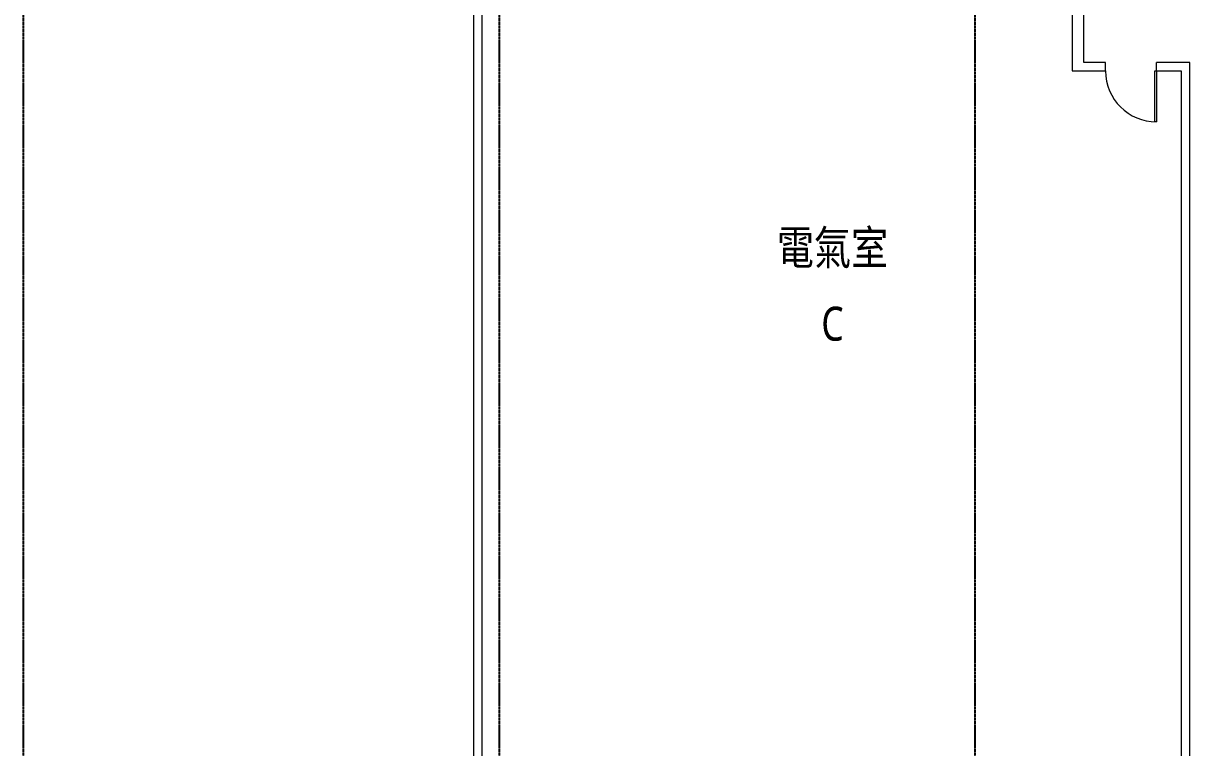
# Model space of a CAD drawing. Extents: x -3450 to 27857, y -1288 to 11880.
# Drawn here: x 22680 to 24739, y 7560 to 8839 of the extents above; entities that cross this region are included whole.
import ezdxf

# ---------------------------------------------------------------- set-up
doc = ezdxf.new("R2010")
doc.units = 0
doc.linetypes.add('X-S-FAB-L20$0$COL-CEN-LIN', pattern=[3.25, 2.5, -0.25, 0.25, -0.25])
for name, color, linetype in [('X-S-FAB-L20$0$1_l20平面圖_1_A-WALL-IN', 8, 'Continuous'), ('X-S-FAB-L20$0$1_l20平面圖_1_A-ZONE', 8, 'Continuous'), ('X-S-FAB-L20$0$1_l20平面圖_1_Door', 8, 'Continuous'), ('X-S-FAB-L20$0$BLOCK', 8, 'Continuous'), ('X-S-FAB-L20$0$CCL', 8, 'X-S-FAB-L20$0$COL-CEN-LIN')]:
    doc.layers.add(name, color=color, linetype=linetype)
doc.styles.add('X-S-FAB-L20$0$Standard', font='', dxfattribs={"width": 0.8})
doc.styles.get('X-S-FAB-L20$0$Standard').set_extended_font_data('Microsoft JhengHei')

# ---------------------------------------------------------------- blocks, each defined once
blk = doc.blocks.new('X-S-FAB-L20$0$FAB2-L05')
at = {"layer": 'X-S-FAB-L20$0$CCL'}
for p, q in [((-3480, 11005), (-3480, 0)), ((-2640, 11005), (-2640, 0)), ((-1800, 11005), (-1800, 0))]:
    blk.add_line(p, q, dxfattribs=at)
blk = doc.blocks.new('X-S-FAB-L20')
at = {"layer": 'X-S-FAB-L20$0$1_l20平面圖_1_A-WALL-IN', "color": 3, "lineweight": 0, "ltscale": 10}
for p, q in [((24590.5, 8755), (24590.5, 8770)), ((24680.5, 8755), (24680.5, 8770))]:
    blk.add_line(p, q, dxfattribs=at)
at = {"layer": 'X-S-FAB-L20$0$1_l20平面圖_1_A-WALL-IN', "color": 3, "lineweight": 0, "ltscale": 10, "flags": 128}
for points in [[(23475, 9035), (23475, 7530)], [(23490, 7545), (23490, 8965)], [(24531.5, 8955), (24531.5, 8755)], [(24552, 8770), (24552, 8955)], [(24531.5, 8755), (24552, 8755)], [(24590.5, 8770), (24552, 8770)], [(24552, 8755), (24590.5, 8755)], [(24724, 8770), (24680.5, 8770)], [(24680.5, 8755), (24724, 8755)], [(24739, 8770), (24724, 8770)], [(24724, 8755), (24724, 7545)], [(24739, 7537.5), (24739, 8770)]]:
    blk.add_lwpolyline(points, dxfattribs=at)
at = {"layer": 'X-S-FAB-L20$0$1_l20平面圖_1_Door', "color": 4, "lineweight": 0, "ltscale": 10}
for p, q in [((24590.5, 8755), (24590.5, 8770)), ((24677.5, 8665), (24677.5, 8755)), ((24677.5, 8755), (24680.5, 8755)), ((24680.5, 8755), (24680.5, 8770)), ((24680.5, 8755), (24680.5, 8665)), ((24680.5, 8665), (24677.5, 8665))]:
    blk.add_line(p, q, dxfattribs=at)
blk.add_arc((24680.5, 8755), 90, 180, 270, dxfattribs=at)
at = {"layer": 'X-S-FAB-L20$0$BLOCK'}
blk.add_blockref('X-S-FAB-L20$0$FAB2-L05', (26160, -720), dxfattribs=at)
at = {"layer": 'X-S-FAB-L20$0$1_l20平面圖_1_A-ZONE', "color": 59, "linetype": 'Continuous', "lineweight": 0, "char_height": 60, "attachment_point": 2, "style": 'X-S-FAB-L20$0$Standard'}
for s, insert in [('\\A1;{\\pqc;\\pt0;\\fMicrosoft JhengHei|b0|i0|c136|p34;電氣室}', (24108.4, 8473.1)), ('\\A1;{\\pqc;\\pt0;\\fMicrosoft JhengHei|b0|i0|c136|p34;C}', (24108.4, 8338.7))]:
    blk.add_mtext(s, dxfattribs=dict(at, insert=insert))

msp = doc.modelspace()

# ---------------------------------------------------------------- block references
msp.add_blockref('X-S-FAB-L20', (0, 0))

doc.saveas('drawing.dxf')
